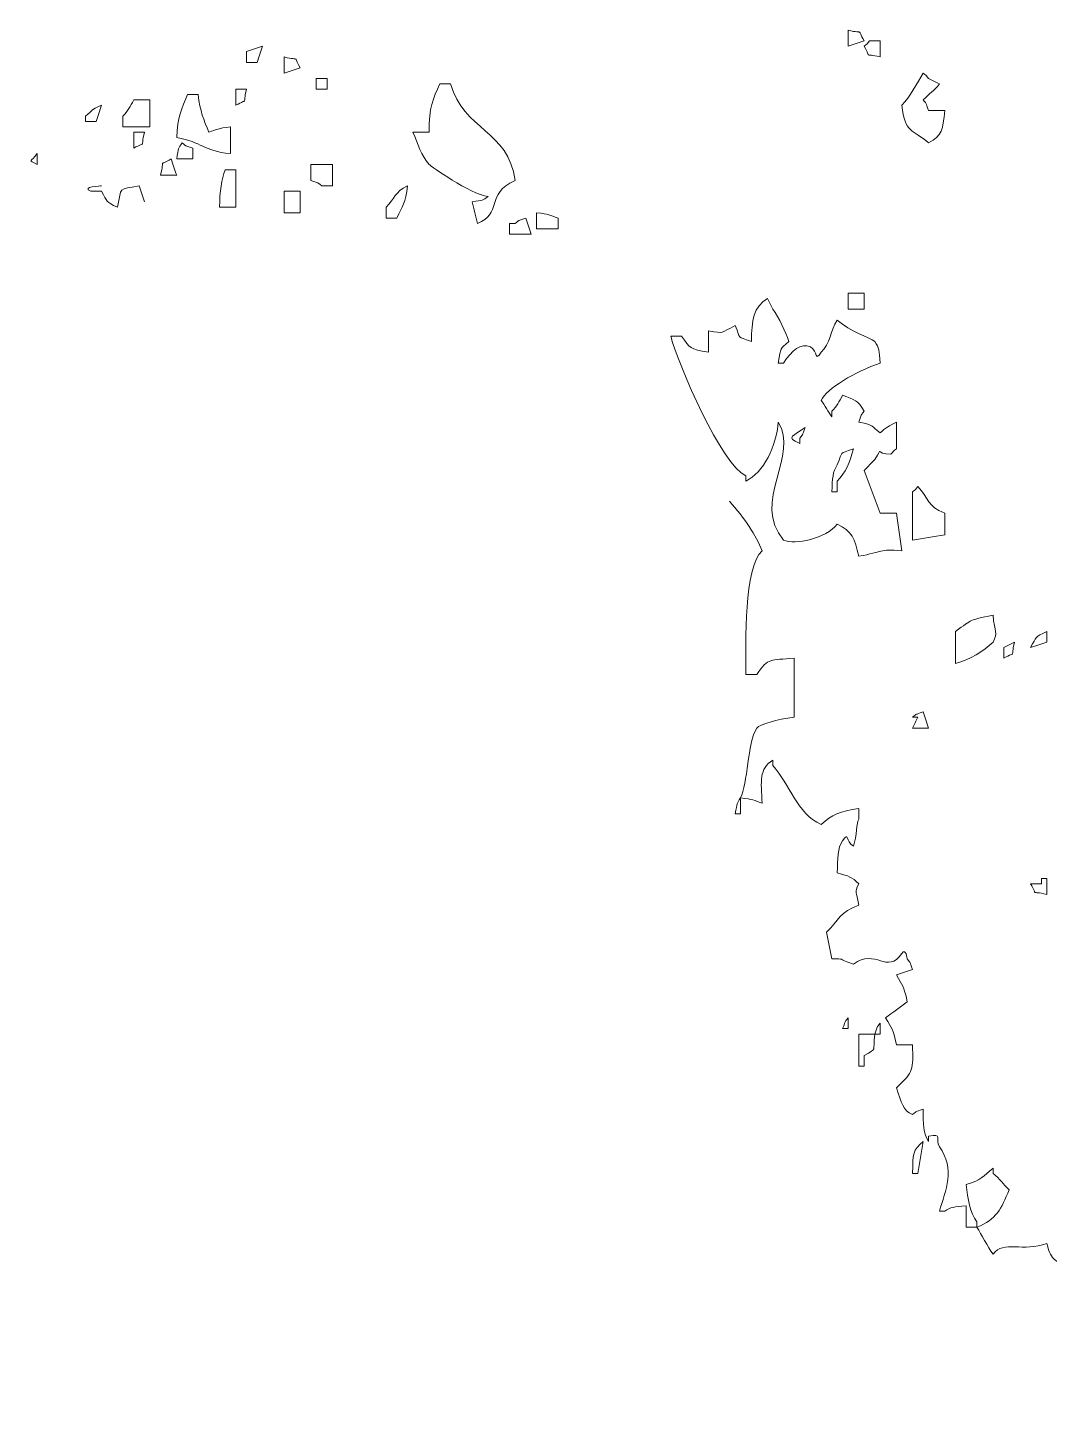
# Model space of a CAD drawing. Header units: millimetres. Extents: x 182 to 330, y 89 to 241.
# Drawn here: x 188.55 to 215.4, y 145.84 to 182.03 of the extents above; entities that cross this region are included whole.
import ezdxf

# ---------------------------------------------------------------- set-up
doc = ezdxf.new("R2010")
doc.units = ezdxf.units.MM
doc.layers.add('LAYER_1', color=160, linetype='Continuous')

# ---------------------------------------------------------------- blocks, each defined once
blk = doc.blocks.new('tree eucalypt')
at = {"layer": 'LAYER_1', "color": 7, "lineweight": 0}
for points, knots in [([(-25.422, 92.424), (-24.964, 92.307), (-25.206, 92.493), (-24.999, 92.142), (-25.14, 92.095), (-25.281, 92.048), (-25.422, 92.001), (-25.422, 92.142), (-25.422, 92.283), (-25.422, 92.424)], [0, 0, 0, 0, 1, 1, 1, 2, 2, 2, 3, 3, 3, 3]), ([(-40.803, 92.001), (-40.85, 91.86), (-40.897, 91.719), (-40.944, 91.578), (-41.038, 91.578), (-41.132, 91.578), (-41.226, 91.578), (-41.226, 91.672), (-41.226, 91.766), (-41.226, 91.86), (-41.085, 91.907), (-40.944, 91.954), (-40.803, 92.001)], [0, 0, 0, 0, 1, 1, 1, 2, 2, 2, 3, 3, 3, 4, 4, 4, 4]), ([(-24.575, 91.719), (-25.033, 91.836), (-24.791, 91.649), (-24.999, 92.001), (-24.846, 92.129), (-24.987, 91.99), (-24.858, 92.142), (-24.764, 92.142), (-24.669, 92.142), (-24.575, 92.142), (-24.575, 92.001), (-24.575, 91.86), (-24.575, 91.719)], [0, 0, 0, 0, 1, 1, 1, 2, 2, 2, 3, 3, 3, 4, 4, 4, 4]), ([(-40.239, 91.719), (-39.781, 91.602), (-40.023, 91.788), (-39.815, 91.436), (-39.956, 91.389), (-40.098, 91.342), (-40.239, 91.295), (-40.239, 91.436), (-40.239, 91.578), (-40.239, 91.719)], [0, 0, 0, 0, 1, 1, 1, 2, 2, 2, 3, 3, 3, 3]), ([(-22.882, 90.308), (-22.931, 89.808), (-22.944, 89.657), (-23.305, 89.461), (-23.72, 89.819), (-23.922, 89.705), (-24.011, 90.449), (-23.794, 90.672), (-23.604, 91.024), (-23.446, 91.295), (-23.294, 91.167), (-23.434, 91.306), (-23.305, 91.154), (-23.211, 91.107), (-23.117, 91.06), (-23.023, 91.013), (-23.163, 90.821), (-23.295, 90.758), (-23.446, 90.59), (-23.333, 90.446), (-23.396, 90.551), (-23.305, 90.308), (-23.164, 90.308), (-23.023, 90.308), (-22.882, 90.308)], [0, 0, 0, 0, 1, 1, 1, 2, 2, 2, 3, 3, 3, 4, 4, 4, 5, 5, 5, 6, 6, 6, 7, 7, 7, 8, 8, 8, 8]), ([(-41.226, 90.872), (-41.343, 90.414), (-41.157, 90.656), (-41.508, 90.449), (-41.508, 90.59), (-41.508, 90.731), (-41.508, 90.872), (-41.414, 90.872), (-41.32, 90.872), (-41.226, 90.872)], [0, 0, 0, 0, 1, 1, 1, 2, 2, 2, 3, 3, 3, 3]), ([(-39.11, 91.154), (-39.11, 91.06), (-39.11, 90.966), (-39.11, 90.872), (-39.204, 90.872), (-39.298, 90.872), (-39.392, 90.872), (-39.392, 90.966), (-39.392, 91.06), (-39.392, 91.154), (-39.298, 91.154), (-39.204, 91.154), (-39.11, 91.154)], [0, 0, 0, 0, 1, 1, 1, 2, 2, 2, 3, 3, 3, 4, 4, 4, 4]), ([(-36.429, 89.743), (-36.43, 90.393), (-36.328, 90.62), (-36.146, 91.013), (-36.052, 91.013), (-35.958, 91.013), (-35.864, 91.013), (-35.527, 89.79), (-34.341, 89.798), (-34.171, 88.473), (-34.952, 88.121), (-34.504, 87.577), (-35.159, 87.344), (-35.206, 87.532), (-35.253, 87.721), (-35.3, 87.909), (-35.007, 87.961), (-35.028, 87.943), (-34.876, 88.05), (-35.364, 88.115), (-36.388, 88.855), (-36.429, 88.897), (-36.63, 89.115), (-36.728, 89.443), (-36.852, 89.743), (-36.711, 89.743), (-36.57, 89.743), (-36.429, 89.743)], [0, 0, 0, 0, 1, 1, 1, 2, 2, 2, 3, 3, 3, 4, 4, 4, 5, 5, 5, 6, 6, 6, 7, 7, 7, 8, 8, 8, 9, 9, 9, 9]), ([(-43.766, 90.59), (-43.766, 90.355), (-43.766, 90.119), (-43.766, 89.884), (-44.001, 89.884), (-44.237, 89.884), (-44.472, 89.884), (-44.472, 89.978), (-44.472, 90.072), (-44.472, 90.167), (-44.343, 90.298), (-44.284, 90.414), (-44.19, 90.59), (-44.049, 90.59), (-43.907, 90.59), (-43.766, 90.59)], [0, 0, 0, 0, 1, 1, 1, 2, 2, 2, 3, 3, 3, 4, 4, 4, 5, 5, 5, 5]), ([(-41.65, 89.884), (-41.65, 89.649), (-41.65, 89.414), (-41.65, 89.179), (-42.377, 89.247), (-42.383, 89.483), (-43.061, 89.602), (-43.034, 90.133), (-42.931, 90.364), (-42.778, 90.731), (-42.684, 90.731), (-42.59, 90.731), (-42.496, 90.731), (-42.448, 90.289), (-42.349, 90.069), (-42.214, 89.743), (-42, 89.819), (-41.975, 89.838), (-41.65, 89.884)], [0, 0, 0, 0, 1, 1, 1, 2, 2, 2, 3, 3, 3, 4, 4, 4, 5, 5, 5, 6, 6, 6, 6]), ([(-45.036, 90.449), (-45.083, 90.308), (-45.13, 90.166), (-45.177, 90.025), (-45.272, 90.025), (-45.366, 90.025), (-45.46, 90.025), (-45.46, 90.072), (-45.46, 90.12), (-45.46, 90.167), (-45.242, 90.326), (-45.341, 90.32), (-45.036, 90.449)], [0, 0, 0, 0, 1, 1, 1, 2, 2, 2, 3, 3, 3, 4, 4, 4, 4]), ([(-43.907, 89.743), (-44.024, 89.285), (-43.838, 89.527), (-44.19, 89.32), (-44.19, 89.461), (-44.19, 89.602), (-44.19, 89.743), (-44.096, 89.743), (-44.001, 89.743), (-43.907, 89.743)], [0, 0, 0, 0, 1, 1, 1, 2, 2, 2, 3, 3, 3, 3]), ([(-43.061, 89.038), (-43.008, 89.33), (-43.027, 89.309), (-42.92, 89.461), (-42.776, 89.347), (-42.881, 89.411), (-42.637, 89.32), (-42.637, 89.226), (-42.637, 89.132), (-42.637, 89.038), (-42.778, 89.038), (-42.92, 89.038), (-43.061, 89.038)], [0, 0, 0, 0, 1, 1, 1, 2, 2, 2, 3, 3, 3, 4, 4, 4, 4]), ([(-46.73, 89.179), (-46.887, 88.944), (-46.979, 89.028), (-46.73, 88.897), (-46.73, 88.991), (-46.73, 89.085), (-46.73, 89.179)], [0, 0, 0, 0, 1, 1, 1, 2, 2, 2, 2]), ([(-43.484, 88.614), (-43.367, 89.072), (-43.553, 88.83), (-43.202, 89.038), (-43.155, 88.897), (-43.108, 88.755), (-43.061, 88.614), (-43.202, 88.614), (-43.343, 88.614), (-43.484, 88.614)], [0, 0, 0, 0, 1, 1, 1, 2, 2, 2, 3, 3, 3, 3]), ([(-41.508, 87.768), (-41.65, 87.768), (-41.791, 87.768), (-41.932, 87.768), (-41.931, 88.204), (-41.884, 88.492), (-41.791, 88.755), (-41.697, 88.755), (-41.602, 88.755), (-41.508, 88.755), (-41.508, 88.426), (-41.508, 88.097), (-41.508, 87.768)], [0, 0, 0, 0, 1, 1, 1, 2, 2, 2, 3, 3, 3, 4, 4, 4, 4]), ([(-38.969, 88.897), (-38.969, 88.708), (-38.969, 88.52), (-38.969, 88.332), (-39.063, 88.332), (-39.157, 88.332), (-39.251, 88.332), (-39.395, 88.446), (-39.289, 88.382), (-39.533, 88.473), (-39.533, 88.614), (-39.533, 88.755), (-39.533, 88.897), (-39.345, 88.897), (-39.157, 88.897), (-38.969, 88.897)], [0, 0, 0, 0, 1, 1, 1, 2, 2, 2, 3, 3, 3, 4, 4, 4, 5, 5, 5, 5]), ([(-45.036, 88.332), (-45.036, 88.332), (-45.588, 88.304), (-45.319, 88.191), (-45.224, 88.191), (-45.13, 88.191), (-45.036, 88.191), (-44.869, 87.899), (-44.94, 87.925), (-44.613, 87.768), (-44.509, 88.326), (-44.6, 88.221), (-44.049, 88.332), (-44.001, 88.191), (-43.954, 88.05), (-43.907, 87.909)], [718, 718, 718, 718, 719, 719, 719, 720, 720, 720, 721, 721, 721, 722, 722, 722, 723, 723, 723, 723]), ([(-36.993, 88.332), (-37.05, 87.886), (-37.132, 87.796), (-37.275, 87.485), (-37.369, 87.485), (-37.463, 87.485), (-37.557, 87.485), (-37.557, 87.579), (-37.557, 87.674), (-37.557, 87.768), (-37.314, 88.012), (-37.346, 88.16), (-36.993, 88.332)], [0, 0, 0, 0, 1, 1, 1, 2, 2, 2, 3, 3, 3, 4, 4, 4, 4]), ([(-39.815, 88.191), (-39.815, 88.003), (-39.815, 87.815), (-39.815, 87.626), (-39.956, 87.626), (-40.098, 87.626), (-40.239, 87.626), (-40.239, 87.815), (-40.239, 88.003), (-40.239, 88.191), (-40.098, 88.191), (-39.956, 88.191), (-39.815, 88.191)], [0, 0, 0, 0, 1, 1, 1, 2, 2, 2, 3, 3, 3, 4, 4, 4, 4]), ([(-33.606, 87.203), (-33.606, 87.344), (-33.606, 87.485), (-33.606, 87.626), (-33.278, 87.585), (-33.257, 87.563), (-33.042, 87.485), (-33.042, 87.391), (-33.042, 87.297), (-33.042, 87.203), (-33.23, 87.203), (-33.418, 87.203), (-33.606, 87.203)], [0, 0, 0, 0, 1, 1, 1, 2, 2, 2, 3, 3, 3, 4, 4, 4, 4]), ([(-33.889, 87.485), (-33.842, 87.344), (-33.795, 87.203), (-33.748, 87.062), (-33.936, 87.062), (-34.124, 87.062), (-34.312, 87.062), (-34.312, 87.156), (-34.312, 87.25), (-34.312, 87.344), (-34.265, 87.344), (-34.218, 87.344), (-34.171, 87.344), (-34.027, 87.458), (-34.132, 87.394), (-33.889, 87.485)], [0, 0, 0, 0, 1, 1, 1, 2, 2, 2, 3, 3, 3, 4, 4, 4, 5, 5, 5, 5]), ([(-24.999, 85.51), (-24.999, 85.369), (-24.999, 85.228), (-24.999, 85.086), (-25.14, 85.086), (-25.281, 85.086), (-25.422, 85.086), (-25.422, 85.228), (-25.422, 85.369), (-25.422, 85.51), (-25.281, 85.51), (-25.14, 85.51), (-24.999, 85.51)], [0, 0, 0, 0, 1, 1, 1, 2, 2, 2, 3, 3, 3, 4, 4, 4, 4]), ([(-24.152, 79.724), (-24.105, 79.395), (-24.058, 79.066), (-24.011, 78.737), (-24.617, 78.795), (-24.486, 78.708), (-25.14, 78.595), (-25.243, 79.053), (-25.316, 79.256), (-25.704, 79.442), (-25.997, 79.057), (-26.821, 78.885), (-27.115, 79.019), (-27.976, 80.026), (-26.692, 81.258), (-27.256, 82.123), (-27.296, 81.494), (-27.648, 80.791), (-28.103, 80.571), (-28.103, 80.618), (-28.103, 80.665), (-28.103, 80.712), (-28.734, 80.97), (-29.88, 83.619), (-30.079, 84.381), (-29.985, 84.381), (-29.891, 84.381), (-29.796, 84.381), (-29.569, 84.054), (-29.59, 84.049), (-29.091, 83.958), (-29.091, 84.146), (-29.091, 84.334), (-29.091, 84.522), (-28.651, 84.444), (-28.791, 84.458), (-28.385, 84.663), (-28.227, 84.258), (-28.361, 84.403), (-27.962, 84.24), (-27.952, 84.794), (-27.909, 85.158), (-27.539, 85.369), (-27.492, 85.275), (-27.445, 85.181), (-27.398, 85.086), (-27.228, 84.87), (-27.071, 84.501), (-26.974, 84.24), (-27.232, 84.019), (-27.171, 84.115), (-27.256, 83.675), (-27.209, 83.675), (-27.162, 83.675), (-27.115, 83.675), (-26.907, 83.994), (-26.657, 84.224), (-26.41, 84.099), (-26.197, 83.977), (-26.305, 83.697), (-26.127, 83.958), (-25.88, 84.181), (-25.897, 84.528), (-25.704, 84.804), (-25.367, 84.494), (-24.876, 84.366), (-24.716, 84.24), (-24.603, 84.073), (-24.607, 84.003), (-24.575, 83.675), (-25.233, 83.444), (-25.984, 83.012), (-26.127, 82.688), (-26.031, 82.579), (-25.942, 82.373), (-25.845, 82.264), (-25.845, 82.311), (-25.845, 82.358), (-25.845, 82.405), (-25.716, 82.537), (-25.658, 82.653), (-25.563, 82.829), (-25.242, 82.688), (-25.172, 82.724), (-24.999, 82.405), (-25.112, 82.261), (-25.049, 82.367), (-25.14, 82.123), (-24.695, 82.028), (-24.844, 82.029), (-24.575, 81.841), (-24.444, 81.97), (-24.328, 82.029), (-24.152, 82.123), (-24.152, 81.888), (-24.152, 81.653), (-24.152, 81.418), (-24.305, 81.289), (-24.164, 81.429), (-24.293, 81.276), (-24.739, 81.278), (-24.483, 81.516), (-24.716, 81.135), (-24.84, 81.031), (-24.876, 80.958), (-24.999, 80.853), (-24.858, 80.477), (-24.716, 80.1), (-24.575, 79.724), (-24.434, 79.724), (-24.293, 79.724), (-24.152, 79.724)], [0, 0, 0, 0, 1, 1, 1, 2, 2, 2, 3, 3, 3, 4, 4, 4, 5, 5, 5, 6, 6, 6, 7, 7, 7, 8, 8, 8, 9, 9, 9, 10, 10, 10, 11, 11, 11, 12, 12, 12, 13, 13, 13, 14, 14, 14, 15, 15, 15, 16, 16, 16, 17, 17, 17, 18, 18, 18, 19, 19, 19, 20, 20, 20, 21, 21, 21, 22, 22, 22, 23, 23, 23, 24, 24, 24, 25, 25, 25, 26, 26, 26, 27, 27, 27, 28, 28, 28, 29, 29, 29, 30, 30, 30, 31, 31, 31, 32, 32, 32, 33, 33, 33, 34, 34, 34, 35, 35, 35, 36, 36, 36, 37, 37, 37, 37]), ([(-26.551, 81.982), (-26.824, 81.755), (-27.101, 81.737), (-26.692, 81.559), (-26.692, 81.606), (-26.692, 81.653), (-26.692, 81.7), (-26.578, 81.844), (-26.642, 81.738), (-26.551, 81.982)], [0, 0, 0, 0, 1, 1, 1, 2, 2, 2, 3, 3, 3, 3]), ([(-25.281, 81.418), (-25.686, 81.26), (-25.541, 81.393), (-25.704, 80.994), (-25.828, 80.812), (-25.831, 80.646), (-25.845, 80.289), (-25.798, 80.289), (-25.751, 80.289), (-25.704, 80.289), (-25.704, 80.383), (-25.704, 80.477), (-25.704, 80.571), (-25.476, 80.807), (-25.38, 81.037), (-25.281, 81.418)], [0, 0, 0, 0, 1, 1, 1, 2, 2, 2, 3, 3, 3, 4, 4, 4, 5, 5, 5, 5]), ([(-22.882, 79.16), (-23.164, 79.113), (-23.446, 79.066), (-23.729, 79.019), (-23.729, 79.442), (-23.729, 79.865), (-23.729, 80.289), (-23.576, 80.417), (-23.717, 80.278), (-23.588, 80.43), (-23.293, 80.12), (-23.345, 79.909), (-22.882, 79.724), (-22.882, 79.536), (-22.882, 79.348), (-22.882, 79.16)], [0, 0, 0, 0, 1, 1, 1, 2, 2, 2, 3, 3, 3, 4, 4, 4, 5, 5, 5, 5]), ([(-28.537, 80.041), (-28.141, 79.596), (-27.834, 79.147), (-27.68, 78.737), (-28.158, 78.299), (-28.117, 76.331), (-28.103, 75.491), (-28.009, 75.491), (-27.915, 75.491), (-27.821, 75.491), (-27.5, 75.942), (-27.477, 75.858), (-26.833, 75.914), (-26.833, 75.397), (-26.833, 74.879), (-26.833, 74.362), (-27.299, 74.312), (-27.727, 74.17), (-27.821, 74.08), (-28.072, 73.667), (-28.054, 72.616), (-28.244, 72.245), (-27.915, 72.204), (-27.895, 72.182), (-27.68, 72.104), (-27.707, 72.69), (-27.765, 73.011), (-27.398, 73.233), (-27.398, 73.186), (-27.398, 73.139), (-27.398, 73.092), (-26.939, 72.593), (-26.783, 71.847), (-26.127, 71.54), (-25.856, 71.805), (-25.63, 71.895), (-25.14, 71.963), (-25.14, 71.869), (-25.14, 71.775), (-25.14, 71.681), (-25.202, 71.59), (-25.189, 71.25), (-25.281, 70.975), (-25.494, 71.097), (-25.386, 71.377), (-25.563, 71.117), (-25.699, 70.917), (-25.701, 70.655), (-25.704, 70.27), (-25.387, 70.187), (-25.33, 70.164), (-25.14, 69.988), (-25.271, 69.719), (-25.193, 69.823), (-25.14, 69.423), (-25.635, 69.255), (-25.666, 69.023), (-25.986, 68.718), (-25.939, 68.482), (-25.892, 68.247), (-25.845, 68.012), (-25.464, 68.006), (-25.752, 68.036), (-25.281, 67.871), (-24.691, 68.303), (-24.393, 67.588), (-24.011, 68.153), (-23.899, 68.318), (-23.87, 68.012), (-23.87, 68.012), (-23.756, 67.868), (-23.82, 67.973), (-23.729, 67.73), (-23.87, 67.683), (-24.011, 67.636), (-24.152, 67.589), (-23.994, 67.294), (-23.95, 67.33), (-23.87, 66.883), (-24.058, 66.742), (-24.246, 66.601), (-24.434, 66.46), (-24.276, 66.165), (-24.232, 66.201), (-24.152, 65.754), (-24.011, 65.754), (-23.87, 65.754), (-23.729, 65.754), (-23.71, 65.092), (-23.69, 65.054), (-24.152, 64.625), (-24.018, 64.226), (-23.984, 64.026), (-23.729, 63.92), (-23.585, 64.033), (-23.69, 63.97), (-23.446, 64.061), (-23.447, 63.677), (-23.441, 63.412), (-23.305, 63.214), (-23.305, 63.261), (-23.305, 63.308), (-23.305, 63.355), (-22.916, 63.424), (-23.139, 63.277), (-23.023, 63.073), (-22.601, 62.49), (-22.853, 61.921), (-23.023, 61.38), (-22.976, 61.38), (-22.929, 61.38), (-22.882, 61.38), (-22.716, 61.493), (-22.645, 61.489), (-22.318, 61.521), (-22.318, 61.333), (-22.318, 61.145), (-22.318, 60.957), (-22.223, 60.957), (-22.129, 60.957), (-22.035, 60.957), (-22.035, 61.004), (-22.035, 61.051), (-22.035, 61.098), (-22.216, 61.344), (-22.273, 61.694), (-22.318, 62.085), (-21.897, 62.202), (-21.884, 62.296), (-21.612, 62.509), (-21.612, 62.462), (-21.612, 62.415), (-21.612, 62.368), (-21.42, 62.227), (-21.357, 62.096), (-21.189, 61.944), (-21.393, 61.434), (-21.526, 61.165), (-22.035, 60.957), (-21.911, 60.777), (-21.76, 60.437), (-21.612, 60.251), (-21.34, 60.625), (-20.816, 60.296), (-20.201, 60.533), (-20.064, 60.001), (-19.976, 60.17), (-19.636, 59.828), (-19.469, 60.119), (-19.54, 60.093), (-19.213, 60.251), (-19.203, 59.648), (-19.098, 59.381), (-18.931, 58.981), (-18.582, 59.212), (-18.364, 59.136), (-18.225, 59.404), (-18.072, 59.533), (-18.213, 59.393), (-18.084, 59.546), (-18.602, 59.643), (-18.47, 59.539), (-18.649, 59.969), (-18.658, 60.081), (-18.536, 60.419), (-18.508, 60.957), (-18.181, 60.869), (-18.058, 60.872), (-17.52, 60.815), (-17.511, 60.15), (-17.406, 59.803), (-17.52, 59.546), (-18.234, 58.887), (-18.889, 58.489), (-18.931, 57.429), (-18.538, 57.084), (-18.706, 56.878), (-18.79, 56.3), (-18.743, 56.3), (-18.696, 56.3), (-18.649, 56.3), (-18.409, 56.676), (-17.859, 56.611), (-17.52, 56.864), (-17.069, 57.426), (-17.283, 57.452), (-17.096, 58.134), (-16.488, 58.116), (-16.601, 57.933), (-16.391, 58.275), (-16.618, 58.474), (-16.633, 58.743), (-16.814, 58.981), (-16.966, 58.875), (-16.948, 58.896), (-17.238, 58.84), (-17.238, 59.263), (-17.238, 59.687), (-17.238, 60.11), (-16.607, 60.243), (-16.769, 60.464), (-16.25, 60.674), (-16.038, 60.417), (-15.654, 60.182), (-15.403, 59.969), (-15.18, 60.874), (-14.819, 60.867), (-14.698, 61.944), (-14.369, 61.903), (-14.348, 61.881), (-14.133, 61.803), (-14.086, 62.085), (-14.039, 62.368), (-13.992, 62.65), (-14.133, 62.65), (-14.274, 62.65), (-14.415, 62.65), (-14.547, 62.521), (-14.663, 62.462), (-14.839, 62.368), (-14.891, 62.661), (-14.873, 62.639), (-14.98, 62.791), (-14.98, 62.744), (-14.98, 62.697), (-14.98, 62.65), (-15.106, 62.5), (-15.163, 62.415), (-15.262, 61.944), (-15.555, 61.997), (-15.534, 61.978), (-15.685, 62.085), (-15.961, 62.375), (-16.033, 62.861), (-16.391, 63.073), (-16.391, 63.026), (-16.391, 62.979), (-16.391, 62.932), (-16.485, 62.979), (-16.579, 63.026), (-16.673, 63.073), (-17.323, 64.061), (-17.998, 64.56), (-18.225, 65.754), (-18.131, 65.754), (-18.037, 65.754), (-17.943, 65.754), (-16.29, 64.497), (-14.031, 64.145), (-13.569, 62.085), (-13.279, 62.289), (-13.385, 62.305), (-12.863, 62.368), (-12.816, 62.226), (-12.769, 62.085), (-12.722, 61.944), (-12.598, 61.762), (-12.596, 61.596), (-12.581, 61.239), (-12.393, 61.239), (-12.205, 61.239), (-12.017, 61.239), (-12.017, 61.145), (-12.017, 61.051), (-12.017, 60.957), (-12.206, 60.719), (-12.248, 60.513), (-12.299, 60.11), (-12.252, 60.11), (-12.205, 60.11), (-12.158, 60.11), (-11.973, 60.454), (-11.804, 60.499), (-11.593, 60.392), (-11.076, 60.248), (-10.68, 59.901), (-10.335, 59.482)], [771.727223, 771.727223, 771.727223, 771.727223, 772, 772, 772, 773, 773, 773, 774, 774, 774, 775, 775, 775, 776, 776, 776, 777, 777, 777, 778, 778, 778, 779, 779, 779, 780, 780, 780, 781, 781, 781, 782, 782, 782, 783, 783, 783, 784, 784, 784, 785, 785, 785, 786, 786, 786, 787, 787, 787, 788, 788, 788, 789, 789, 789, 790, 790, 790, 791, 791, 791, 792, 792, 792, 793, 793, 793, 794, 794, 794, 795, 795, 795, 796, 796, 796, 797, 797, 797, 798, 798, 798, 799, 799, 799, 800, 800, 800, 801, 801, 801, 802, 802, 802, 803, 803, 803, 804, 804, 804, 805, 805, 805, 806, 806, 806, 807, 807, 807, 808, 808, 808, 809, 809, 809, 810, 810, 810, 811, 811, 811, 812, 812, 812, 813, 813, 813, 814, 814, 814, 815, 815, 815, 816, 816, 816, 817, 817, 817, 818, 818, 818, 819, 819, 819, 820, 820, 820, 821, 821, 821, 822, 822, 822, 823, 823, 823, 824, 824, 824, 825, 825, 825, 826, 826, 826, 827, 827, 827, 828, 828, 828, 829, 829, 829, 830, 830, 830, 831, 831, 831, 832, 832, 832, 833, 833, 833, 834, 834, 834, 835, 835, 835, 836, 836, 836, 837, 837, 837, 838, 838, 838, 839, 839, 839, 840, 840, 840, 841, 841, 841, 842, 842, 842, 843, 843, 843, 844, 844, 844, 845, 845, 845, 846, 846, 846, 847, 847, 847, 848, 848, 848, 849, 849, 849, 850, 850, 850, 851, 851, 851, 852, 852, 852, 853, 853, 853, 854, 854, 854, 855, 855, 855, 856, 856, 856, 857, 857, 857, 858, 858, 858, 859, 859, 859, 860, 860, 860, 861, 861, 861, 862, 862, 862, 862.401401, 862.401401, 862.401401, 862.401401]), ([(-21.612, 77.043), (-21.576, 76.592), (-21.472, 76.593), (-21.612, 76.338), (-21.869, 76.084), (-22.213, 75.894), (-22.6, 75.773), (-22.6, 76.055), (-22.6, 76.338), (-22.6, 76.62), (-22.113, 76.95), (-22.285, 76.908), (-21.612, 77.043)], [0, 0, 0, 0, 1, 1, 1, 2, 2, 2, 3, 3, 3, 4, 4, 4, 4]), ([(-20.201, 76.62), (-20.201, 76.526), (-20.201, 76.432), (-20.201, 76.338), (-20.342, 76.291), (-20.483, 76.244), (-20.624, 76.197), (-20.457, 76.488), (-20.528, 76.462), (-20.201, 76.62)], [0, 0, 0, 0, 1, 1, 1, 2, 2, 2, 3, 3, 3, 3]), ([(-21.048, 76.338), (-21.164, 75.88), (-20.978, 76.122), (-21.33, 75.914), (-21.33, 76.008), (-21.33, 76.102), (-21.33, 76.197), (-21.236, 76.244), (-21.142, 76.291), (-21.048, 76.338)], [0, 0, 0, 0, 1, 1, 1, 2, 2, 2, 3, 3, 3, 3]), ([(-23.446, 74.503), (-23.399, 74.362), (-23.352, 74.221), (-23.305, 74.08), (-23.446, 74.08), (-23.588, 74.08), (-23.729, 74.08), (-23.682, 74.174), (-23.635, 74.268), (-23.588, 74.362), (-23.635, 74.362), (-23.682, 74.362), (-23.729, 74.362), (-23.585, 74.476), (-23.69, 74.412), (-23.446, 74.503)], [0, 0, 0, 0, 1, 1, 1, 2, 2, 2, 3, 3, 3, 4, 4, 4, 5, 5, 5, 5]), ([(-28.244, 72.245), (-28.35, 72.094), (-28.329, 72.112), (-28.385, 71.822), (-28.338, 71.822), (-28.291, 71.822), (-28.244, 71.822), (-28.244, 71.963), (-28.244, 72.104), (-28.244, 72.245)], [0, 0, 0, 0, 1, 1, 1, 2, 2, 2, 3, 3, 3, 3]), ([(-20.201, 69.705), (-20.659, 69.822), (-20.417, 69.636), (-20.624, 69.988), (-20.53, 69.988), (-20.436, 69.988), (-20.342, 69.988), (-20.342, 70.035), (-20.342, 70.082), (-20.342, 70.129), (-20.295, 70.129), (-20.248, 70.129), (-20.201, 70.129), (-20.201, 69.988), (-20.201, 69.847), (-20.201, 69.705)], [0, 0, 0, 0, 1, 1, 1, 2, 2, 2, 3, 3, 3, 4, 4, 4, 5, 5, 5, 5]), ([(-25.422, 66.46), (-25.535, 66.316), (-25.472, 66.421), (-25.563, 66.178), (-25.516, 66.178), (-25.469, 66.178), (-25.422, 66.178), (-25.422, 66.272), (-25.422, 66.366), (-25.422, 66.46)], [0, 0, 0, 0, 1, 1, 1, 2, 2, 2, 3, 3, 3, 3]), ([(-24.575, 66.319), (-24.689, 66.175), (-24.625, 66.28), (-24.716, 66.037), (-24.669, 66.037), (-24.622, 66.037), (-24.575, 66.037), (-24.575, 66.131), (-24.575, 66.225), (-24.575, 66.319)], [0, 0, 0, 0, 1, 1, 1, 2, 2, 2, 3, 3, 3, 3]), ([(-24.716, 66.037), (-24.858, 66.037), (-24.999, 66.037), (-25.14, 66.037), (-25.14, 65.754), (-25.14, 65.472), (-25.14, 65.19), (-25.093, 65.19), (-25.046, 65.19), (-24.999, 65.19), (-24.999, 65.284), (-24.999, 65.378), (-24.999, 65.472), (-24.642, 65.679), (-24.781, 65.534), (-24.716, 66.037)], [0, 0, 0, 0, 1, 1, 1, 2, 2, 2, 3, 3, 3, 4, 4, 4, 5, 5, 5, 5]), ([(-23.446, 63.214), (-23.732, 62.969), (-23.71, 62.912), (-23.729, 62.368), (-23.682, 62.368), (-23.635, 62.368), (-23.588, 62.368), (-23.541, 62.65), (-23.494, 62.932), (-23.446, 63.214)], [0, 0, 0, 0, 1, 1, 1, 2, 2, 2, 3, 3, 3, 3])]:
    blk.add_open_spline(points, degree=3, knots=knots, dxfattribs=at)

msp = doc.modelspace()

# ---------------------------------------------------------------- block references
at = {"linetype": 'Continuous', "lineweight": 0}
msp.add_blockref('tree eucalypt', (235.526, 89.54), dxfattribs=at)

doc.saveas('drawing.dxf')
